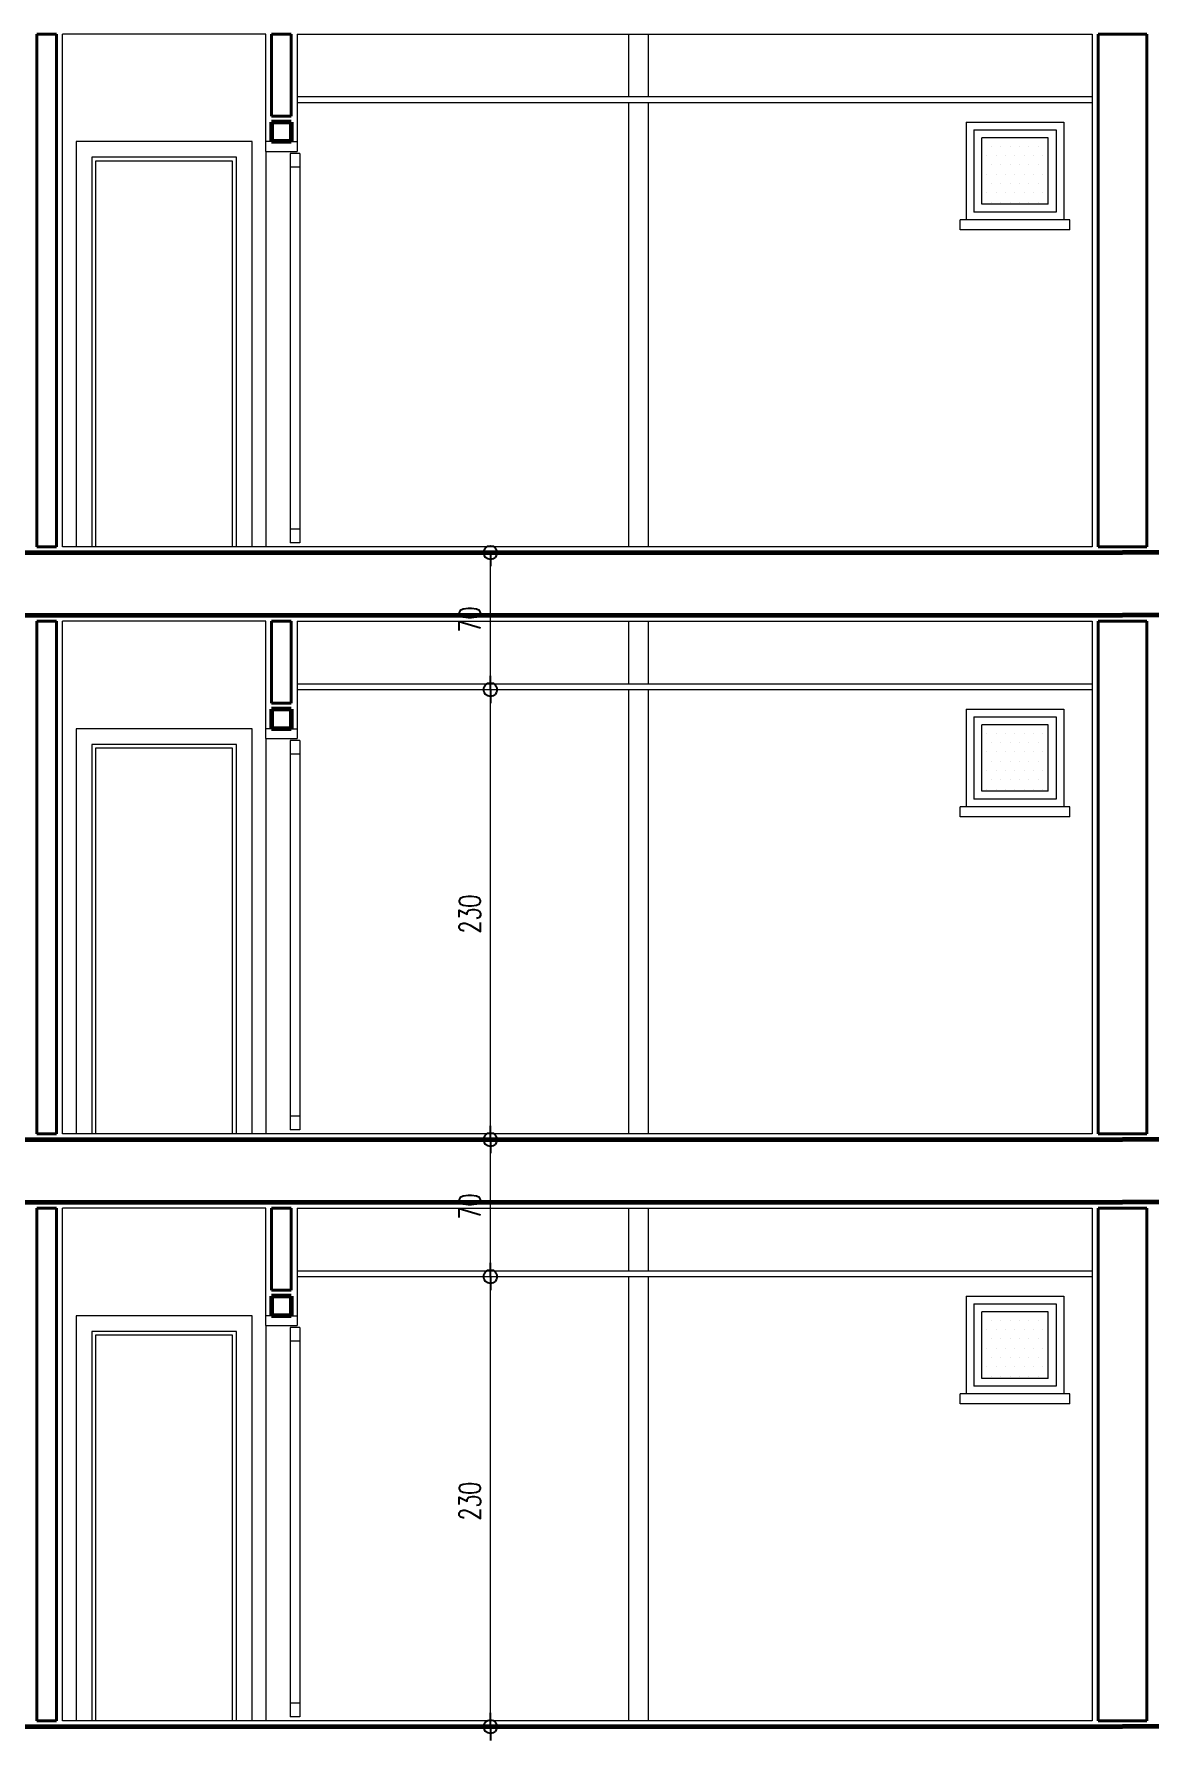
# Model space of a CAD drawing. Header units: millimetres. Extents: x 2016.56 to 2021.8, y 13721.83 to 13722.48.
# Drawn here: x 2019.4693 to 2019.5834, y 13722.1039 to 13722.2779 of the extents above; entities that cross this region are included whole.
import ezdxf

# ---------------------------------------------------------------- set-up
doc = ezdxf.new("R2010")
doc.units = ezdxf.units.MM
doc.layers.get('0').update_dxf_attribs({"lineweight": 20})
for name, color, linetype, lineweight in [('DIMV', 7, 'Continuous', 20), ('DUVAR', 4, 'Continuous', 40), ('kolon', 5, 'Continuous', 60), ('PENCERE', 3, 'Continuous', 13)]:
    doc.layers.add(name, color=color, linetype=linetype, lineweight=lineweight)
doc.styles.get("Standard").update_dxf_attribs({"font": 'txt.shx', "width": 0.7, "height": 11})

msp = doc.modelspace()

# ---------------------------------------------------------------- linework, layer by layer
for p, q in [((2019.49096, 13722.27794), (2019.47216, 13722.27794)), ((2019.49296, 13722.27794), (2019.47216, 13722.27794)), ((2019.47216, 13722.22554), (2019.47216, 13722.27794)), ((2019.49296, 13722.26594), (2019.49296, 13722.27794)), ((2019.49616, 13722.27794), (2019.49616, 13722.26594)), ((2019.49616, 13722.27794), (2019.57746, 13722.27794)), ((2019.53006, 13722.27794), (2019.53006, 13722.27154)), ((2019.53206, 13722.27794), (2019.53206, 13722.27154)), ((2019.57746, 13722.27794), (2019.57746, 13722.22554)), ((2019.49616, 13722.27154), (2019.57746, 13722.27154)), ((2019.49616, 13722.27094), (2019.57746, 13722.27094)), ((2019.53006, 13722.27094), (2019.53006, 13722.22554)), ((2019.53206, 13722.27094), (2019.53206, 13722.22554)), ((2019.56456, 13722.26894), (2019.56456, 13722.25894)), ((2019.56456, 13722.26894), (2019.57456, 13722.26894)), ((2019.56536, 13722.26814), (2019.56536, 13722.25974)), ((2019.56536, 13722.26814), (2019.57376, 13722.26814)), ((2019.57376, 13722.26814), (2019.57376, 13722.25974)), ((2019.57456, 13722.26894), (2019.57456, 13722.25894)), ((2019.49156, 13722.26694), (2019.47356, 13722.26694)), ((2019.47356, 13722.26694), (2019.47356, 13722.22554)), ((2019.49156, 13722.22554), (2019.49156, 13722.26694)), ((2019.49356, 13722.26694), (2019.49296, 13722.26694)), ((2019.49296, 13722.26594), (2019.49616, 13722.26594)), ((2019.49296, 13722.26594), (2019.49296, 13722.22554)), ((2019.49645, 13722.26574), (2019.49545, 13722.26574)), ((2019.49545, 13722.26574), (2019.49545, 13722.22594)), ((2019.49556, 13722.26694), (2019.49616, 13722.26694)), ((2019.49645, 13722.26574), (2019.49645, 13722.22594)), ((2019.56616, 13722.26054), (2019.56616, 13722.26734)), ((2019.57296, 13722.26734), (2019.56616, 13722.26734)), ((2019.57296, 13722.26054), (2019.57296, 13722.26734)), ((2019.48996, 13722.26534), (2019.47516, 13722.26534)), ((2019.47516, 13722.26534), (2019.47516, 13722.22554)), ((2019.48996, 13722.22554), (2019.48996, 13722.26534)), ((2019.49645, 13722.26434), (2019.49545, 13722.26434)), ((2019.57296, 13722.26054), (2019.56616, 13722.26054)), ((2019.56396, 13722.25794), (2019.56396, 13722.25894)), ((2019.57516, 13722.25894), (2019.56396, 13722.25894)), ((2019.57376, 13722.25974), (2019.56536, 13722.25974)), ((2019.57516, 13722.25794), (2019.57516, 13722.25894)), ((2019.57516, 13722.25794), (2019.56396, 13722.25794)), ((2019.49645, 13722.22734), (2019.49545, 13722.22734)), ((2019.49645, 13722.22594), (2019.49545, 13722.22594)), ((2019.56496, 13722.22554), (2019.47216, 13722.22554)), ((2019.57746, 13722.22554), (2019.47216, 13722.22554)), ((2019.49096, 13722.21794), (2019.47216, 13722.21794)), ((2019.49296, 13722.21794), (2019.47216, 13722.21794)), ((2019.47216, 13722.16554), (2019.47216, 13722.21794)), ((2019.49296, 13722.20594), (2019.49296, 13722.21794)), ((2019.49616, 13722.21794), (2019.49616, 13722.20594)), ((2019.49616, 13722.21794), (2019.57746, 13722.21794)), ((2019.53006, 13722.21794), (2019.53006, 13722.21154)), ((2019.53206, 13722.21794), (2019.53206, 13722.21154)), ((2019.57746, 13722.21794), (2019.57746, 13722.16554)), ((2019.49616, 13722.21154), (2019.57746, 13722.21154)), ((2019.49616, 13722.21094), (2019.57746, 13722.21094)), ((2019.53006, 13722.21094), (2019.53006, 13722.16554)), ((2019.53206, 13722.21094), (2019.53206, 13722.16554)), ((2019.56456, 13722.20894), (2019.56456, 13722.19894)), ((2019.56456, 13722.20894), (2019.57456, 13722.20894)), ((2019.57456, 13722.20894), (2019.57456, 13722.19894)), ((2019.47356, 13722.20694), (2019.47356, 13722.16554)), ((2019.49156, 13722.20694), (2019.47356, 13722.20694)), ((2019.49156, 13722.16554), (2019.49156, 13722.20694)), ((2019.49356, 13722.20694), (2019.49296, 13722.20694)), ((2019.49556, 13722.20694), (2019.49616, 13722.20694)), ((2019.56536, 13722.20814), (2019.56536, 13722.19974)), ((2019.56536, 13722.20814), (2019.57376, 13722.20814)), ((2019.56616, 13722.20054), (2019.56616, 13722.20734)), ((2019.57296, 13722.20734), (2019.56616, 13722.20734)), ((2019.57296, 13722.20054), (2019.57296, 13722.20734)), ((2019.57376, 13722.20814), (2019.57376, 13722.19974)), ((2019.47516, 13722.20534), (2019.47516, 13722.16554)), ((2019.48996, 13722.20534), (2019.47516, 13722.20534)), ((2019.48996, 13722.16554), (2019.48996, 13722.20534)), ((2019.49296, 13722.20594), (2019.49296, 13722.16554)), ((2019.49296, 13722.20594), (2019.49616, 13722.20594)), ((2019.49545, 13722.20574), (2019.49545, 13722.16594)), ((2019.49645, 13722.20574), (2019.49545, 13722.20574)), ((2019.49645, 13722.20574), (2019.49645, 13722.16594)), ((2019.49645, 13722.20434), (2019.49545, 13722.20434)), ((2019.57376, 13722.19974), (2019.56536, 13722.19974)), ((2019.57296, 13722.20054), (2019.56616, 13722.20054)), ((2019.56396, 13722.19794), (2019.56396, 13722.19894)), ((2019.57516, 13722.19894), (2019.56396, 13722.19894)), ((2019.57516, 13722.19794), (2019.56396, 13722.19794)), ((2019.57516, 13722.19794), (2019.57516, 13722.19894)), ((2019.49645, 13722.16734), (2019.49545, 13722.16734)), ((2019.57746, 13722.16554), (2019.47216, 13722.16554)), ((2019.49645, 13722.16594), (2019.49545, 13722.16594)), ((2019.49096, 13722.15794), (2019.47216, 13722.15794)), ((2019.49296, 13722.15794), (2019.47216, 13722.15794)), ((2019.47216, 13722.10554), (2019.47216, 13722.15794)), ((2019.49296, 13722.14594), (2019.49296, 13722.15794)), ((2019.49616, 13722.15794), (2019.49616, 13722.14594)), ((2019.49616, 13722.15794), (2019.57746, 13722.15794)), ((2019.53006, 13722.15794), (2019.53006, 13722.15154)), ((2019.53206, 13722.15794), (2019.53206, 13722.15154)), ((2019.57746, 13722.15794), (2019.57746, 13722.10554)), ((2019.49616, 13722.15154), (2019.57746, 13722.15154)), ((2019.49616, 13722.15094), (2019.57746, 13722.15094)), ((2019.53006, 13722.15094), (2019.53006, 13722.10554)), ((2019.53206, 13722.15094), (2019.53206, 13722.10554)), ((2019.56456, 13722.14894), (2019.56456, 13722.13894)), ((2019.56456, 13722.14894), (2019.57456, 13722.14894)), ((2019.56536, 13722.14814), (2019.56536, 13722.13974)), ((2019.56536, 13722.14814), (2019.57376, 13722.14814)), ((2019.56616, 13722.14054), (2019.56616, 13722.14734)), ((2019.57296, 13722.14734), (2019.56616, 13722.14734)), ((2019.57296, 13722.14054), (2019.57296, 13722.14734)), ((2019.57376, 13722.14814), (2019.57376, 13722.13974)), ((2019.57456, 13722.14894), (2019.57456, 13722.13894)), ((2019.49156, 13722.14694), (2019.47356, 13722.14694)), ((2019.47356, 13722.14694), (2019.47356, 13722.10554)), ((2019.49156, 13722.10554), (2019.49156, 13722.14694)), ((2019.49356, 13722.14694), (2019.49296, 13722.14694)), ((2019.49296, 13722.14594), (2019.49616, 13722.14594)), ((2019.49296, 13722.14594), (2019.49296, 13722.10554)), ((2019.49645, 13722.14574), (2019.49545, 13722.14574)), ((2019.49545, 13722.14574), (2019.49545, 13722.10594)), ((2019.49556, 13722.14694), (2019.49616, 13722.14694)), ((2019.49645, 13722.14574), (2019.49645, 13722.10594)), ((2019.48996, 13722.14534), (2019.47516, 13722.14534)), ((2019.47516, 13722.14534), (2019.47516, 13722.10554)), ((2019.48996, 13722.10554), (2019.48996, 13722.14534)), ((2019.49645, 13722.14434), (2019.49545, 13722.14434)), ((2019.57296, 13722.14054), (2019.56616, 13722.14054)), ((2019.56396, 13722.13794), (2019.56396, 13722.13894)), ((2019.57516, 13722.13894), (2019.56396, 13722.13894)), ((2019.57376, 13722.13974), (2019.56536, 13722.13974)), ((2019.57516, 13722.13794), (2019.57516, 13722.13894)), ((2019.57516, 13722.13794), (2019.56396, 13722.13794)), ((2019.49645, 13722.10734), (2019.49545, 13722.10734)), ((2019.56496, 13722.10554), (2019.47216, 13722.10554)), ((2019.57746, 13722.10554), (2019.47216, 13722.10554)), ((2019.49645, 13722.10594), (2019.49545, 13722.10594))]:
    msp.add_line(p, q)
at = {"color": 0, "lineweight": -2}
for p, q in [((2019.51592, 13722.22494), (2019.51592, 13722.22354)), ((2019.51592, 13722.21094), (2019.51592, 13722.21234)), ((2019.51592, 13722.21094), (2019.51592, 13722.20954)), ((2019.51592, 13722.16494), (2019.51592, 13722.16634)), ((2019.51592, 13722.16494), (2019.51592, 13722.16354)), ((2019.51592, 13722.15094), (2019.51592, 13722.15234)), ((2019.51592, 13722.15094), (2019.51592, 13722.14954)), ((2019.51592, 13722.10494), (2019.51592, 13722.10634)), ((2019.51592, 13722.10494), (2019.51592, 13722.10354))]:
    msp.add_line(p, q, dxfattribs=at)
for centre in [(2019.51592, 13722.22494), (2019.51592, 13722.21094), (2019.51592, 13722.21094), (2019.51592, 13722.16494), (2019.51592, 13722.16494), (2019.51592, 13722.15094), (2019.51592, 13722.15094), (2019.51592, 13722.10494), (2019.51592, 13722.10494)]:
    msp.add_circle(centre, 0.0007, dxfattribs=at)
at = {"layer": 'DIMV', "lineweight": 20}
for p, q in [((2019.51466, 13722.22494), (2019.51792, 13722.22494)), ((2019.5154, 13722.21094), (2019.51792, 13722.21094)), ((2019.5154, 13722.21094), (2019.51792, 13722.21094)), ((2019.51593, 13722.16494), (2019.51792, 13722.16494)), ((2019.51593, 13722.16494), (2019.51792, 13722.16494)), ((2019.51585, 13722.15094), (2019.51792, 13722.15094)), ((2019.51585, 13722.15094), (2019.51792, 13722.15094)), ((2019.51511, 13722.10494), (2019.51792, 13722.10494)), ((2019.51511, 13722.10494), (2019.51792, 13722.10494))]:
    msp.add_line(p, q, dxfattribs=at)
at = {"layer": 'DIMV'}
for p, q in [((2019.51592, 13722.21234), (2019.51592, 13722.22354)), ((2019.51592, 13722.16634), (2019.51592, 13722.20954)), ((2019.51592, 13722.15234), (2019.51592, 13722.16354)), ((2019.51592, 13722.10634), (2019.51592, 13722.14954))]:
    msp.add_line(p, q, dxfattribs=at)
at = {"layer": 'DUVAR'}
for p, q in [((2019.46956, 13722.27794), (2019.46956, 13722.22554)), ((2019.47156, 13722.27794), (2019.46956, 13722.27794)), ((2019.47156, 13722.27794), (2019.47156, 13722.22554)), ((2019.49356, 13722.27794), (2019.49356, 13722.26954)), ((2019.49356, 13722.27794), (2019.49556, 13722.27794)), ((2019.49556, 13722.27794), (2019.49556, 13722.26954)), ((2019.58056, 13722.27794), (2019.57806, 13722.27794)), ((2019.57806, 13722.27794), (2019.57806, 13722.22554)), ((2019.58056, 13722.27794), (2019.58306, 13722.27794)), ((2019.58306, 13722.27794), (2019.58306, 13722.22554)), ((2019.49556, 13722.26954), (2019.49356, 13722.26954)), ((2019.56622, 13722.26649), (2019.56622, 13722.26649)), ((2019.56717, 13722.26649), (2019.56717, 13722.26649)), ((2019.56812, 13722.26649), (2019.56812, 13722.26649)), ((2019.56908, 13722.26649), (2019.56908, 13722.26649)), ((2019.57003, 13722.26649), (2019.57003, 13722.26649)), ((2019.57098, 13722.26649), (2019.57098, 13722.26649)), ((2019.57193, 13722.26649), (2019.57193, 13722.26649)), ((2019.57289, 13722.26649), (2019.57289, 13722.26649)), ((2019.56622, 13722.26458), (2019.56622, 13722.26458)), ((2019.5667, 13722.26553), (2019.5667, 13722.26553)), ((2019.56717, 13722.26458), (2019.56717, 13722.26458)), ((2019.56765, 13722.26553), (2019.56765, 13722.26553)), ((2019.56812, 13722.26458), (2019.56812, 13722.26458)), ((2019.5686, 13722.26553), (2019.5686, 13722.26553)), ((2019.56908, 13722.26458), (2019.56908, 13722.26458)), ((2019.56955, 13722.26553), (2019.56955, 13722.26553)), ((2019.57003, 13722.26458), (2019.57003, 13722.26458)), ((2019.57051, 13722.26553), (2019.57051, 13722.26553)), ((2019.57098, 13722.26458), (2019.57098, 13722.26458)), ((2019.57146, 13722.26553), (2019.57146, 13722.26553)), ((2019.57193, 13722.26458), (2019.57193, 13722.26458)), ((2019.57241, 13722.26553), (2019.57241, 13722.26553)), ((2019.57289, 13722.26458), (2019.57289, 13722.26458)), ((2019.56622, 13722.26268), (2019.56622, 13722.26268)), ((2019.5667, 13722.26363), (2019.5667, 13722.26363)), ((2019.56717, 13722.26268), (2019.56717, 13722.26268)), ((2019.56765, 13722.26363), (2019.56765, 13722.26363)), ((2019.56812, 13722.26268), (2019.56812, 13722.26268)), ((2019.5686, 13722.26363), (2019.5686, 13722.26363)), ((2019.56908, 13722.26268), (2019.56908, 13722.26268)), ((2019.56955, 13722.26363), (2019.56955, 13722.26363)), ((2019.57003, 13722.26268), (2019.57003, 13722.26268)), ((2019.57051, 13722.26363), (2019.57051, 13722.26363)), ((2019.57098, 13722.26268), (2019.57098, 13722.26268)), ((2019.57146, 13722.26363), (2019.57146, 13722.26363)), ((2019.57193, 13722.26268), (2019.57193, 13722.26268)), ((2019.57241, 13722.26363), (2019.57241, 13722.26363)), ((2019.57289, 13722.26268), (2019.57289, 13722.26268)), ((2019.56622, 13722.26077), (2019.56622, 13722.26077)), ((2019.5667, 13722.26172), (2019.5667, 13722.26172)), ((2019.56717, 13722.26077), (2019.56717, 13722.26077)), ((2019.56765, 13722.26172), (2019.56765, 13722.26172)), ((2019.56812, 13722.26077), (2019.56812, 13722.26077)), ((2019.5686, 13722.26172), (2019.5686, 13722.26172)), ((2019.56908, 13722.26077), (2019.56908, 13722.26077)), ((2019.56955, 13722.26172), (2019.56955, 13722.26172)), ((2019.57003, 13722.26077), (2019.57003, 13722.26077)), ((2019.57051, 13722.26172), (2019.57051, 13722.26172)), ((2019.57098, 13722.26077), (2019.57098, 13722.26077)), ((2019.57146, 13722.26172), (2019.57146, 13722.26172)), ((2019.57193, 13722.26077), (2019.57193, 13722.26077)), ((2019.57241, 13722.26172), (2019.57241, 13722.26172)), ((2019.57289, 13722.26077), (2019.57289, 13722.26077)), ((2019.46956, 13722.22554), (2019.47156, 13722.22554)), ((2019.57806, 13722.22554), (2019.58056, 13722.22554)), ((2019.58306, 13722.22554), (2019.58056, 13722.22554)), ((2019.47156, 13722.21794), (2019.46956, 13722.21794)), ((2019.46956, 13722.21794), (2019.46956, 13722.16554)), ((2019.47156, 13722.21794), (2019.47156, 13722.16554)), ((2019.49356, 13722.21794), (2019.49556, 13722.21794)), ((2019.49356, 13722.21794), (2019.49356, 13722.20954)), ((2019.49556, 13722.21794), (2019.49556, 13722.20954)), ((2019.58056, 13722.21794), (2019.57806, 13722.21794)), ((2019.57806, 13722.21794), (2019.57806, 13722.16554)), ((2019.58056, 13722.21794), (2019.58306, 13722.21794)), ((2019.58306, 13722.21794), (2019.58306, 13722.16554)), ((2019.49556, 13722.20954), (2019.49356, 13722.20954)), ((2019.5667, 13722.20648), (2019.5667, 13722.20648)), ((2019.56765, 13722.20648), (2019.56765, 13722.20648)), ((2019.5686, 13722.20648), (2019.5686, 13722.20648)), ((2019.56955, 13722.20648), (2019.56955, 13722.20648)), ((2019.57051, 13722.20648), (2019.57051, 13722.20648)), ((2019.57146, 13722.20648), (2019.57146, 13722.20648)), ((2019.57241, 13722.20648), (2019.57241, 13722.20648)), ((2019.56622, 13722.20553), (2019.56622, 13722.20553)), ((2019.56717, 13722.20553), (2019.56717, 13722.20553)), ((2019.56812, 13722.20553), (2019.56812, 13722.20553)), ((2019.56908, 13722.20553), (2019.56908, 13722.20553)), ((2019.57003, 13722.20553), (2019.57003, 13722.20553)), ((2019.57098, 13722.20553), (2019.57098, 13722.20553)), ((2019.57193, 13722.20553), (2019.57193, 13722.20553)), ((2019.57289, 13722.20553), (2019.57289, 13722.20553)), ((2019.56622, 13722.20362), (2019.56622, 13722.20362)), ((2019.5667, 13722.20457), (2019.5667, 13722.20457)), ((2019.56717, 13722.20362), (2019.56717, 13722.20362)), ((2019.56765, 13722.20457), (2019.56765, 13722.20457)), ((2019.56812, 13722.20362), (2019.56812, 13722.20362)), ((2019.5686, 13722.20457), (2019.5686, 13722.20457)), ((2019.56908, 13722.20362), (2019.56908, 13722.20362)), ((2019.56955, 13722.20457), (2019.56955, 13722.20457)), ((2019.57003, 13722.20362), (2019.57003, 13722.20362)), ((2019.57051, 13722.20457), (2019.57051, 13722.20457)), ((2019.57098, 13722.20362), (2019.57098, 13722.20362)), ((2019.57146, 13722.20457), (2019.57146, 13722.20457)), ((2019.57193, 13722.20362), (2019.57193, 13722.20362)), ((2019.57241, 13722.20457), (2019.57241, 13722.20457)), ((2019.57289, 13722.20362), (2019.57289, 13722.20362)), ((2019.56622, 13722.20172), (2019.56622, 13722.20172)), ((2019.5667, 13722.20267), (2019.5667, 13722.20267)), ((2019.56717, 13722.20172), (2019.56717, 13722.20172)), ((2019.56765, 13722.20267), (2019.56765, 13722.20267)), ((2019.56812, 13722.20172), (2019.56812, 13722.20172)), ((2019.5686, 13722.20267), (2019.5686, 13722.20267)), ((2019.56908, 13722.20172), (2019.56908, 13722.20172)), ((2019.56955, 13722.20267), (2019.56955, 13722.20267)), ((2019.57003, 13722.20172), (2019.57003, 13722.20172)), ((2019.57051, 13722.20267), (2019.57051, 13722.20267)), ((2019.57098, 13722.20172), (2019.57098, 13722.20172)), ((2019.57146, 13722.20267), (2019.57146, 13722.20267)), ((2019.57193, 13722.20172), (2019.57193, 13722.20172)), ((2019.57241, 13722.20267), (2019.57241, 13722.20267)), ((2019.57289, 13722.20172), (2019.57289, 13722.20172)), ((2019.5667, 13722.20076), (2019.5667, 13722.20076)), ((2019.56765, 13722.20076), (2019.56765, 13722.20076)), ((2019.5686, 13722.20076), (2019.5686, 13722.20076)), ((2019.56955, 13722.20076), (2019.56955, 13722.20076)), ((2019.57051, 13722.20076), (2019.57051, 13722.20076)), ((2019.57146, 13722.20076), (2019.57146, 13722.20076)), ((2019.57241, 13722.20076), (2019.57241, 13722.20076)), ((2019.46956, 13722.16554), (2019.47156, 13722.16554)), ((2019.57806, 13722.16554), (2019.58056, 13722.16554)), ((2019.58306, 13722.16554), (2019.58056, 13722.16554)), ((2019.46956, 13722.15794), (2019.46956, 13722.10554)), ((2019.47156, 13722.15794), (2019.46956, 13722.15794)), ((2019.47156, 13722.15794), (2019.47156, 13722.10554)), ((2019.49356, 13722.15794), (2019.49356, 13722.14954)), ((2019.49356, 13722.15794), (2019.49556, 13722.15794)), ((2019.49556, 13722.15794), (2019.49556, 13722.14954)), ((2019.58056, 13722.15794), (2019.57806, 13722.15794)), ((2019.57806, 13722.15794), (2019.57806, 13722.10554)), ((2019.58056, 13722.15794), (2019.58306, 13722.15794)), ((2019.58306, 13722.15794), (2019.58306, 13722.10554)), ((2019.49556, 13722.14954), (2019.49356, 13722.14954)), ((2019.56622, 13722.14647), (2019.56622, 13722.14647)), ((2019.5667, 13722.14552), (2019.5667, 13722.14552)), ((2019.56717, 13722.14647), (2019.56717, 13722.14647)), ((2019.56765, 13722.14552), (2019.56765, 13722.14552)), ((2019.56812, 13722.14647), (2019.56812, 13722.14647)), ((2019.5686, 13722.14552), (2019.5686, 13722.14552)), ((2019.56908, 13722.14647), (2019.56908, 13722.14647)), ((2019.56955, 13722.14552), (2019.56955, 13722.14552)), ((2019.57003, 13722.14647), (2019.57003, 13722.14647)), ((2019.57051, 13722.14552), (2019.57051, 13722.14552)), ((2019.57098, 13722.14647), (2019.57098, 13722.14647)), ((2019.57146, 13722.14552), (2019.57146, 13722.14552)), ((2019.57193, 13722.14647), (2019.57193, 13722.14647)), ((2019.57241, 13722.14552), (2019.57241, 13722.14552)), ((2019.57289, 13722.14647), (2019.57289, 13722.14647)), ((2019.56622, 13722.14457), (2019.56622, 13722.14457)), ((2019.56717, 13722.14457), (2019.56717, 13722.14457)), ((2019.56812, 13722.14457), (2019.56812, 13722.14457)), ((2019.56908, 13722.14457), (2019.56908, 13722.14457)), ((2019.57003, 13722.14457), (2019.57003, 13722.14457)), ((2019.57098, 13722.14457), (2019.57098, 13722.14457)), ((2019.57193, 13722.14457), (2019.57193, 13722.14457)), ((2019.57289, 13722.14457), (2019.57289, 13722.14457)), ((2019.56622, 13722.14266), (2019.56622, 13722.14266)), ((2019.5667, 13722.14361), (2019.5667, 13722.14361)), ((2019.56717, 13722.14266), (2019.56717, 13722.14266)), ((2019.56765, 13722.14361), (2019.56765, 13722.14361)), ((2019.56812, 13722.14266), (2019.56812, 13722.14266)), ((2019.5686, 13722.14361), (2019.5686, 13722.14361)), ((2019.56908, 13722.14266), (2019.56908, 13722.14266)), ((2019.56955, 13722.14361), (2019.56955, 13722.14361)), ((2019.57003, 13722.14266), (2019.57003, 13722.14266)), ((2019.57051, 13722.14361), (2019.57051, 13722.14361)), ((2019.57098, 13722.14266), (2019.57098, 13722.14266)), ((2019.57146, 13722.14361), (2019.57146, 13722.14361)), ((2019.57193, 13722.14266), (2019.57193, 13722.14266)), ((2019.57241, 13722.14361), (2019.57241, 13722.14361)), ((2019.57289, 13722.14266), (2019.57289, 13722.14266)), ((2019.56622, 13722.14076), (2019.56622, 13722.14076)), ((2019.5667, 13722.14171), (2019.5667, 13722.14171)), ((2019.56717, 13722.14076), (2019.56717, 13722.14076)), ((2019.56765, 13722.14171), (2019.56765, 13722.14171)), ((2019.56812, 13722.14076), (2019.56812, 13722.14076)), ((2019.5686, 13722.14171), (2019.5686, 13722.14171)), ((2019.56908, 13722.14076), (2019.56908, 13722.14076)), ((2019.56955, 13722.14171), (2019.56955, 13722.14171)), ((2019.57003, 13722.14076), (2019.57003, 13722.14076)), ((2019.57051, 13722.14171), (2019.57051, 13722.14171)), ((2019.57098, 13722.14076), (2019.57098, 13722.14076)), ((2019.57146, 13722.14171), (2019.57146, 13722.14171)), ((2019.57193, 13722.14076), (2019.57193, 13722.14076)), ((2019.57241, 13722.14171), (2019.57241, 13722.14171)), ((2019.57289, 13722.14076), (2019.57289, 13722.14076)), ((2019.46956, 13722.10554), (2019.47156, 13722.10554)), ((2019.57806, 13722.10554), (2019.58056, 13722.10554)), ((2019.58306, 13722.10554), (2019.58056, 13722.10554))]:
    msp.add_line(p, q, dxfattribs=at)
at = {"layer": 'kolon'}
for p, q in [((2019.49356, 13722.26894), (2019.49356, 13722.26694)), ((2019.49556, 13722.26894), (2019.49356, 13722.26894)), ((2019.49556, 13722.26894), (2019.49556, 13722.26694)), ((2019.49556, 13722.26694), (2019.49356, 13722.26694)), ((2019.36036, 13722.22494), (2019.58056, 13722.22494)), ((2019.80076, 13722.22494), (2019.58056, 13722.22494)), ((2019.36036, 13722.21854), (2019.58056, 13722.21854)), ((2019.80076, 13722.21854), (2019.58056, 13722.21854)), ((2019.49556, 13722.20894), (2019.49356, 13722.20894)), ((2019.49356, 13722.20894), (2019.49356, 13722.20694)), ((2019.49556, 13722.20894), (2019.49556, 13722.20694)), ((2019.49556, 13722.20694), (2019.49356, 13722.20694)), ((2019.36036, 13722.16494), (2019.58056, 13722.16494)), ((2019.80076, 13722.16494), (2019.58056, 13722.16494)), ((2019.36036, 13722.15854), (2019.58056, 13722.15854)), ((2019.80076, 13722.15854), (2019.58056, 13722.15854)), ((2019.49356, 13722.14894), (2019.49356, 13722.14694)), ((2019.49556, 13722.14894), (2019.49356, 13722.14894)), ((2019.49556, 13722.14894), (2019.49556, 13722.14694)), ((2019.49556, 13722.14694), (2019.49356, 13722.14694)), ((2019.36036, 13722.10494), (2019.58056, 13722.10494)), ((2019.36036, 13722.10494), (2019.58056, 13722.10494)), ((2019.80076, 13722.10494), (2019.58056, 13722.10494)), ((2019.80076, 13722.10494), (2019.58056, 13722.10494))]:
    msp.add_line(p, q, dxfattribs=at)
at = {"layer": 'PENCERE'}
for p, q in [((2019.48956, 13722.26494), (2019.47556, 13722.26494)), ((2019.47556, 13722.26494), (2019.47556, 13722.22554)), ((2019.48956, 13722.22554), (2019.48956, 13722.26494)), ((2019.47556, 13722.20494), (2019.47556, 13722.16554)), ((2019.48956, 13722.20494), (2019.47556, 13722.20494)), ((2019.48956, 13722.16554), (2019.48956, 13722.20494)), ((2019.48956, 13722.14494), (2019.47556, 13722.14494)), ((2019.47556, 13722.14494), (2019.47556, 13722.10554)), ((2019.48956, 13722.10554), (2019.48956, 13722.14494))]:
    msp.add_line(p, q, dxfattribs=at)

# ---------------------------------------------------------------- texts
at = {"layer": 'DIMV', "width": 0.7}
for s, p in [('70', (2019.51492, 13722.21678)), ('230', (2019.51492, 13722.18601)), ('70', (2019.51492, 13722.15678)), ('230', (2019.51492, 13722.12601))]:
    msp.add_text(s, height=0.0022, rotation=90, dxfattribs=at).set_placement(p)

doc.saveas('drawing.dxf')
